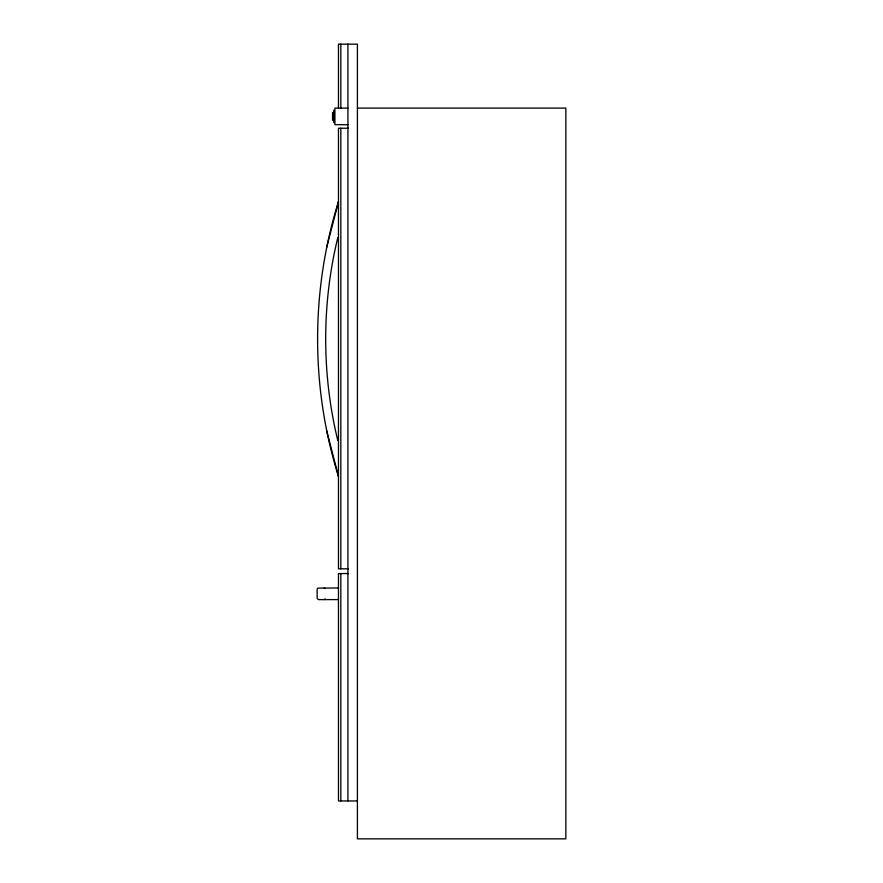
<?xml version="1.0" encoding="UTF-8"?>
<svg xmlns="http://www.w3.org/2000/svg" width="883" height="883" viewBox="0 0 883 883"><rect width="100%" height="100%" fill="white"/><g stroke="black" fill="none" stroke-linecap="round" stroke-linejoin="round"><path stroke-width="1.32" d="M338.465 201.666C310.65 290.639 310.65 387.46 338.465 476.434M326.655 247.372L338.465 201.931M337.792 237.637C321.666 303.884 321.666 374.226 337.792 440.474M325.275 598.95L324.149 599.601M347.935 108.101L334.911 108.101L334.911 124.691L347.935 124.691M357.416 108.101L565.86 108.101L565.86 838.85L357.416 838.85L357.416 44.15L338.465 44.15L338.465 108.101M333.344 120.309L332.56 120.309L332.56 112.516M348.487 128.234L338.465 128.234L338.465 568.818L348.487 568.818M348.487 573.553L338.465 573.553L338.465 800.947L357.416 800.947M338.465 587.957L317.792 588.133L317.14 589.248L317.14 598.31L318.443 599.601L338.465 599.601M324.149 587.957L325.275 588.608M326.655 430.727L338.465 476.18M347.935 44.15L347.935 800.947M340.827 44.15L340.827 108.101M340.827 128.234L340.827 568.818M340.827 573.553L340.827 800.947M333.741 110.143L333.741 122.649"/></g></svg>
